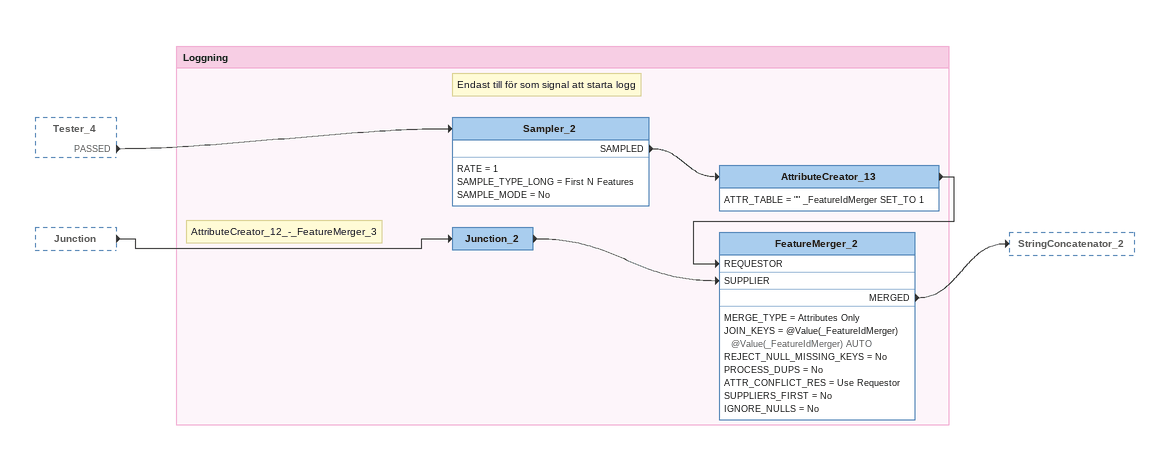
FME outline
Tester_4 [outside]
    PASSED -> Sampler_2
Junction [outside]
    -> Junction_2

Bookmark: Loggning
Note: AttributeCreator_12_-_FeatureMerger_3
Junction_2
    -> FeatureMerger_2 [SUPPLIER]
Note: Endast till för som signal att starta logg
Sampler_2
    RATE = 1
    SAMPLE_TYPE_LONG = First N Features
    SAMPLE_MODE = No
    SAMPLED -> AttributeCreator_13
AttributeCreator_13
    ATTR_TABLE = "" _FeatureIdMerger SET_TO 1
    -> FeatureMerger_2 [REQUESTOR]
FeatureMerger_2
    MERGE_TYPE = Attributes Only
    JOIN_KEYS = @Value(_FeatureIdMerger) @Value(_FeatureIdMerger) AUTO
    REJECT_NULL_MISSING_KEYS = No
    PROCESS_DUPS = No
    ATTR_CONFLICT_RES = Use Requestor
    SUPPLIERS_FIRST = No
    IGNORE_NULLS = No
    MERGED -> StringConcatenator_2
